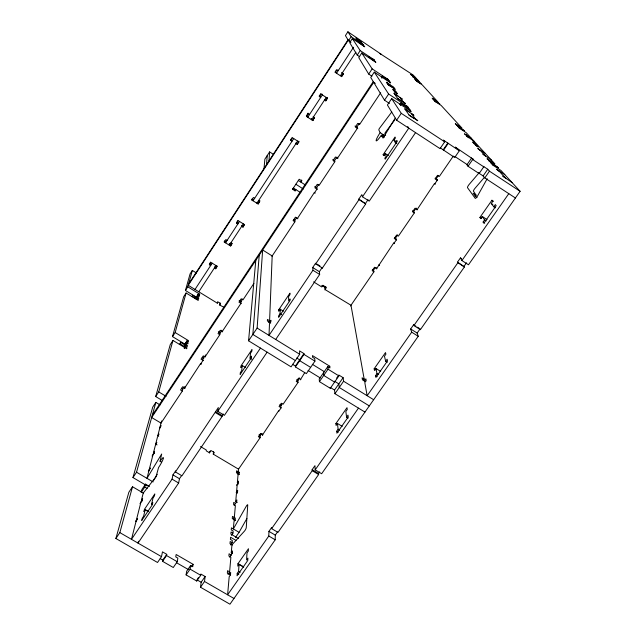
<?xml version="1.0" encoding="UTF-8"?>
<svg xmlns="http://www.w3.org/2000/svg" width="636" height="636" viewBox="0 0 636 636"><rect width="100%" height="100%" fill="white"/><g stroke="black" fill="none" stroke-linecap="round" stroke-linejoin="round"><path stroke-width="0.95" d="M280.142 309.168L278.743 311.25L278.767 309.764L289.968 293.124L289.984 294.548L288.577 296.638L288.625 301.011L290.048 298.888L290.072 300.359L278.64 317.316L278.663 315.782L280.086 313.675L280.142 309.168L283.402 311.187M143.601 493.234L132.519 486.755L128.854 492.248L115.887 538.501L157.529 562.486L161.512 556.659L162.466 551.857L166.751 554.338L162.8 560.125L162.562 561.326L173.278 567.503L177.245 561.723L177.865 558.114L175.743 556.882L176.156 554.505L193.09 564.307L192.74 566.716L190.617 565.484L186.666 571.223L186.094 574.896L196.747 581.034L200.73 575.286L200.889 574.054L205.134 576.51L201.159 582.242L200.507 587.243L229.954 604.2L275.205 539.797L275.285 535.122L277.503 531.966M319.677 471.896L318.557 473.494L318.62 474.543L278.004 532.388L271.628 528.635L271.651 527.483L268.925 531.378L268.797 536.029L227.609 594.795L229.191 576.653L230.494 574.785L230.693 572.392L229.135 574.626M268.567 322.309L269.6 320.775L272.176 255.942L262.652 249.98L257.127 328.073L248.573 340.809L291.081 366.845L299.683 354.244L299.564 350.881L303.944 353.576L303.984 354.411L295.43 366.932L306.361 373.626L314.931 361.145L314.748 358.601L312.578 357.265L312.467 355.588L329.75 366.225L329.925 367.942L327.763 366.606L319.232 378.984L319.431 381.64L330.299 388.294L338.893 375.892L338.789 375.009L343.114 377.673L343.583 381.234L334.934 393.7L364.961 412.088M262.342 433.744L262.27 435.302L278.576 410.792L278.568 411.548L280.802 408.288L280.826 405.315L281.931 403.701M213.593 451.719L213.259 454.144L238.532 469.169L260.1 437.735L260.211 435.382L259.067 434.69M268.964 160.924L269.608 151.909L273.655 154.492M239.08 564.251L237.769 566.135L237.944 563.766L248.469 548.709L248.326 551.03L247.007 552.923L246.569 560.006L247.913 558.098L247.77 560.491L237.045 575.803L237.228 573.362L238.556 571.454L239.08 564.251L243.747 566.97M259.226 255.163L252.842 334.449L295.382 360.548M266.5 164.7L267.239 155.542M251.705 359.237L250.067 358.235L250.473 353.242L251.856 351.191L251.983 349.562L241.02 365.851L240.845 367.544L242.221 365.509L245.456 367.473M227.934 574.26L229.604 571.875L230.876 557.208L228.873 556.039L229.079 553.789L231.472 555.188M232.259 553.296L231.266 552.716L231.957 544.829L244.431 531.147A2.401 0.509 -60.5 0 0 246.259 527.634L247.738 504.992A2.298 0.469 -60.2 0 0 246.108 506.526L233.333 528.953L233.969 521.655L235.161 519.93L235.336 517.935L233.746 520.224M230.55 544.949L232.14 542.659L232.331 540.513L230.383 539.376L230.574 537.245L236.004 540.417M231.409 535.361L232.975 533.103L233.158 531.02L231.234 529.899L231.425 527.832L239.064 532.316L246.903 518.515M233.317 518.968L234.334 517.497L235.376 505.525L233.539 504.443L233.722 502.392L235.344 503.354M237.228 502.488L235.718 501.589L236.401 493.727L237.538 492.073L237.689 490.261L236.179 492.455M238.238 483.225L237.355 482.7L237.991 475.354L239.096 473.748L239.239 472.055L237.594 474.456M237.204 473.423L238.301 471.825L238.603 468.342M248.573 340.809L255.799 260.339M264.035 168.476L264.87 159.167L269.608 151.909M253.47 200.062L251.88 199.052L251.761 199.974L258.144 204.005L259.87 200.594M242.221 365.509L241.712 370.637L240.321 372.696L240.146 374.445L251.323 357.853L251.459 356.168L250.067 358.235M256.968 202.272L256.872 203.202L297.6 141.081M253.184 199.553L253.041 200.785L293.745 138.6M200.507 587.243L204.514 581.471L205.134 576.51M478.185 146.9C473.399 144.459 469.225 137.177 478.185 146.9L475.402 145.072M135.555 521.425L137.607 518.372L135.754 522.506L131.477 539.328L172.062 479.147L172.952 474.885L175.639 470.894L175.425 471.944L181.96 475.8L222.004 416.556L223.236 413.964M196.747 581.034L196.914 579.793L201.159 582.242M267.12 352.169L224.405 415.332L217.782 411.349L218.323 407.565L175.425 471.944M243.119 226.13L241.847 225.335L241.696 226.337L242.976 227.139L244.192 224.492M209.912 451.29L209.681 452.896L206.207 450.837L206.334 450.026L200.491 446.552M186.094 574.896L190.077 569.133L190.617 565.484M203.448 360.652L201.04 359.189L203.25 355.866L205.015 356.939L219.802 334.703L220.112 332.787L218.355 331.714M236.767 222.147L238.039 222.942L237.872 223.944L236.6 223.141L237.84 220.501M220.12 303.03L219.754 305.129L223.896 307.212M226.034 241.958L224.452 240.965L224.246 242.03L230.606 245.989L231.862 243.294M229.588 243.779L229.334 245.202L243.318 223.872M349.768 41.245L348.234 40.227L188.232 285.286L217.305 303.165L217.536 301.909M205.015 356.939L205.396 354.928M162.562 561.326L166.529 555.53L166.751 554.338M225.788 241.41L225.518 242.817L239.494 221.471M138.465 541.22L138.012 543.096L178.637 483.01L179.471 478.725L181.626 475.537M201.485 364.11L200.602 363.577L200.467 364.261L202.677 360.938L203.194 358.235L204.291 356.589M214.396 267.979L215.66 268.766L216.963 266.007M184.782 386.569L184.353 388.485L200.602 363.577M161.536 462.173L160.049 461.299L161.695 453.993L146.98 478.336L148.697 471.586L150.342 467.969L148.26 471.093M375.32 83.403L373.714 82.346L151.662 417.526L161.027 423.091L182.333 391.045L182.818 388.882L181.657 388.183M196.484 272.995L192.334 270.443L187.803 286.828L199.68 294.126L199.489 294.953L198.209 294.174L195.832 297.807M184.4 348.433L185.752 345.698L187.215 346.58L187.469 345.499L186.014 344.617L186.404 343.011L187.851 343.893L188.105 342.82L186.658 341.945L186.912 340.888L188.359 341.763L188.606 340.705L175.162 332.541L186.094 292.997L198.186 300.423L198.392 299.572L197.096 298.777L197.303 297.934L198.591 298.721L198.79 297.879L197.51 297.091L197.812 295.835L199.092 296.622L199.291 295.788L198.011 295.001L198.209 294.174M185.052 345.054L180.704 342.414L180.29 344.02L184.663 346.668L186.404 343.011M196.611 297.656L192.772 295.303L192.454 296.551L196.309 298.92L197.812 295.835M145.207 509.619L143.585 516.281L142.273 518.229L141.725 520.494L152.29 504.809L152.799 502.607L151.479 504.563L153.014 498.02L154.325 496.088L154.818 493.941L144.452 509.357L143.911 511.551L145.207 509.619L148.395 511.479M136.04 521.393L141.128 501.359M142.408 500.922L141.391 500.325L143.251 493.027L156.027 476.738L158.555 467.603A7.918 1.041 -59.4 0 0 163.373 458.381A7.918 1.041 -59.4 0 0 160.049 461.299M141.136 492.479L144.769 487.057L145.517 484.115L149.46 486.429M148.935 470.656L153.196 453.897M154.349 453.579L153.411 453.031L155.264 445.764L156.806 442.402L155.685 444.087L157.06 444.898M155.685 444.087L157.434 437.202L158.952 433.927L157.847 435.581L158.746 436.113M157.847 435.581L159.572 428.799L161.059 425.595L159.429 428.044M159.771 428.012L161.576 420.921M141.327 491.731L141.9 489.513L145.517 484.115M115.887 538.501L119.838 532.61L132.519 486.755M147.067 485.825L132.964 477.572L136.541 472.214L155.844 402.405L160.018 404.894M162.204 400.449L155.685 396.554L158.738 391.927L172.976 340.443L186.698 348.759L186.952 347.669L185.489 346.779M132.964 477.572L152.72 407.127L155.844 402.405M155.685 396.554L170.257 344.593L172.976 340.443M185.092 344.259L172.491 336.611L183.685 296.694L186.094 292.997M196.516 297.266L185.434 290.461L190.069 273.917L192.334 270.443M487.208 178.7L477.572 195.936A2.512 0.588 -56.3 0 1 475.235 198.353L467.508 187.676A2.409 0.541 -56.3 0 1 469.106 184.496L479.178 172.69M395.155 118.129L383.063 138.107L381.362 135.19A8.3 1.2 -56.9 0 1 376.154 140.787A8.3 1.2 -56.9 0 1 380.145 132.67L378.778 129.847L379.247 128.631L391.784 111.96M153.332 480.935L157.259 474.281M271.628 528.635L312.212 470.696L312.157 469.646L314.955 465.655L315.194 469.853L321.641 473.725L418.226 336.285L411.691 332.183L410.665 328.987L413.623 324.773L413.877 325.56L420.38 329.647L464.328 267.072L457.435 262.215L460.456 257.898L461.903 260.553L468.486 264.775L520.113 191.301L500.977 170.488L492.836 165.137L492.041 164.263L494.077 165.599L490.475 162.53L498.521 167.825L489.315 161.25L488.543 160.399L490.539 161.711L487.025 158.722L494.943 163.929L466.252 132.741L459.391 128.218L458.834 127.598L460.543 128.726L457.729 126.373L464.518 130.857L456.902 125.467L456.362 124.871L458.047 125.984L455.281 123.678L461.982 128.098L441.146 105.441L435.215 101.522L434.801 101.068L436.28 102.046L433.975 100.154L439.858 104.042L433.362 99.478L432.957 99.033L434.42 100.003L432.154 98.143L437.966 101.991L422.145 84.787L416.922 81.329L416.604 80.979L417.908 81.837L415.968 80.271L421.151 83.706L415.499 79.754L415.181 79.405L416.469 80.255L414.561 78.721L419.688 82.116L413.177 75.032L379.907 53.504L380.932 54.052L347.9 31.8L345.428 35.592L348.52 40.712L350.953 42.318M188.566 284.085L348.003 39.853M185.434 290.461L187.803 286.828M348.52 40.712L351.128 36.729L347.9 31.8M351.128 36.729L363.291 44.782L362.178 44.186L363.864 45.577L358.617 42.103L364.73 46.794L352.344 38.589L349.697 42.644L357.233 55.109L359.674 56.715M210.635 262.088L209.578 263.702L210.842 264.489L210.588 265.625L209.316 264.838L210.914 262.406L217.258 266.341L215.66 268.766M290.771 139.602L292.051 140.429L292.083 141.152L290.795 140.325L290.771 139.602L292.019 137.694M306.425 116.436L308.023 113.232L306.425 116.436L312.864 120.602L314.438 117.39L312.864 120.602M319.24 96.084L320.655 97.499L319.24 96.084L320.934 93.508M343.424 74.022L341.93 72.679L343.424 74.022L341.715 76.63L335.244 72.393L336.349 69.952M224.246 242.03L225.852 239.573L227.124 240.368M236.6 223.141L238.222 220.668L244.59 224.667L242.976 227.139M251.761 199.974L253.39 197.478L254.67 198.289M290.795 140.325L292.465 137.774L298.888 141.907L297.219 144.452L295.931 143.625M319.367 96.656L321.061 94.072L327.516 98.27L325.815 100.862L324.527 100.019M335.244 72.393L336.961 69.777L338.249 70.628L338.058 70.143M194.998 289.444L212.178 263.193M336.539 73.235L336.293 72.584L336.539 73.235L353.56 47.247M191.977 296.519L192.772 295.303M198.79 291.781L215.986 265.554M326.22 97.435L311.576 119.775L311.449 118.908M340.419 75.779L355.874 52.216M297.219 144.452L298.419 141.812M325.815 100.862L327.365 97.698L327.516 98.27M343.217 73.53L341.508 76.129L341.715 76.63M196.103 297.91L198.011 295.001M230.606 245.989L232.212 243.54L230.94 242.745M258.144 204.005L259.782 201.517L258.502 200.714M196.309 298.92L197.51 297.091M196.341 299.397L197.303 297.934M198.734 295.581L199.68 294.126M172.491 336.611L175.162 332.541M357.233 55.109L360.199 50.594L352.344 38.589M360.199 50.594L374.016 59.72L374.262 60.062L372.776 59.084L374.755 60.746L368.785 56.811L375.884 62.32L361.781 53.003L358.752 57.614L368.705 74.078L371.901 76.185M179.352 344.466L180.704 342.414M184.233 344.958L186.912 340.888M184.504 345.213L186.658 341.945M184.663 346.668L186.014 344.617M184.122 348.162L185.752 345.698M217.305 303.165L218.1 301.965L220.62 303.515L219.627 305.01M295.923 189.631L295.096 190.887L292.544 189.266L299.166 179.241L301.718 180.863L300.892 182.119L301.663 180.012L301.718 180.863M368.705 74.078L372.155 68.863L361.781 53.003M381.354 77.536L382.22 76.225L389.63 81.48L389.963 81.949L388.23 80.804L390.647 82.903L374.286 72.114L370.748 77.457L384.518 100.202L389.455 103.445M152.29 415.252L373.268 81.607M381.815 78.228L382.689 76.9M182.278 389.701L183.915 387.245M219.595 333.566L221.797 330.251M242.57 299.015L240.933 301.48L240.647 303.841L221.932 331.984M294.953 220.223L296.607 217.735M318.7 184.504L316.553 187.731L316.76 189.401L314.407 192.939L314.359 192.517L315.249 193.082M334.21 161.162L336.945 157.044L337.295 158.515L357.265 128.496L356.78 127.216L358.942 123.956M253.899 283.425L242.976 299.858L241.195 298.761L238.945 302.156L241.362 303.65M271.938 256.308L294.881 221.789L294.834 220.39L293.649 219.643M314.359 192.517L297.227 218.76M332.795 159.453L334.584 160.606L334.83 161.727L319.057 185.442L317.261 184.289L314.907 187.835L317.356 189.393M357.798 128.599L355.333 127.001L357.742 123.376L359.547 124.553L380.678 92.784M384.518 100.202L388.628 94.025L374.286 72.114M153.411 453.031L154.556 451.322L154.119 453.055L152.084 456.099M399.734 104.606L400.783 103.048L409.695 109.432L410.172 110.1L408.105 108.74L411.142 111.451L391.657 98.644L387.411 104.996L396.633 120.228L440.033 148.641L444.691 141.82L443.356 140.095L459.327 150.78L454.684 157.537L440.223 147.838M400.394 105.576L401.443 104.01M141.391 500.325L142.631 498.481L142.114 500.548L139.976 503.72M396.633 120.228L401.26 113.327L391.657 98.644M269.259 322.698L270.92 320.226L270.864 321.744L269.473 323.811L269.012 335.387L312.944 270.252L312.713 267.518L315.623 263.201L315.687 263.868L322.365 268.066L365.724 203.91L358.855 199.06L361.836 194.632L362.48 196.794L369.246 201.127L415.562 132.622M388.334 155.502L385.034 153.356L383.548 155.558L383.142 154.667L395.012 137.034L395.465 137.861L393.97 140.079L395.322 142.623L396.816 143.593M395.322 142.623L396.84 140.381L397.301 141.232L385.185 159.215L384.772 158.292L386.275 156.059L385.034 153.356M315.687 263.868L359.006 199.609L358.855 199.06M217.782 411.349L260.45 348.083M362.48 196.794L408.757 128.17L407.7 126.516M275.69 339.489L319.662 274.458L319.375 271.699L322.285 267.382L322.365 268.066M365.557 203.353L368.045 199.672M209.252 452.888L210.882 450.487L214.34 452.546L213.259 454.144M324.622 288.156L325.704 286.566M324.821 289.865L326.443 287.464L322.929 285.262L321.776 286.971L313.612 281.859M295.43 366.932L295.406 366.066L303.944 353.576M443.205 149.786L447.823 143.028M443.531 150.239L448.165 143.458M259.607 436.264L261.293 433.808M297.417 381.115L299.635 377.895M373.07 270.801L375.296 267.549M397.699 234.875L395.473 238.126L396.188 240.106L393.811 243.572L393.636 243.071L376.448 268.885L376.051 267.454M413.305 212.114L416.095 208.052L416.954 209.84L434.46 183.558L435.342 184.13M438.371 175.568L436.137 178.811L437.139 180.425L434.706 183.971L434.46 183.558M296.789 379.652L297.942 380.36L298.006 382.475L283.044 404.289L281.311 403.24L279.077 406.499L281.382 407.891M304.724 372.68L300.287 379.899M350.484 305.972L373.944 271.771L373.515 270.141L372.354 269.41M412.533 210.786L413.702 211.542L414.338 212.893L398.39 236.139L396.633 235.018L394.256 238.484L396.594 239.979M453.325 156.051L439.325 176.474L437.552 175.321L435.119 178.867L437.473 180.401M237.355 482.7L238.476 481.078L238.325 482.835L236.648 485.276M459.327 150.78L455.32 147.107L473.717 159.596L471.507 158.149L466.896 164.843L468.032 166.274L479.115 173.533L483.765 166.815L483.352 166.338L487.764 169.232L489.466 171.187L520.113 191.301M235.718 501.589L236.87 499.912L236.711 501.788L234.135 505.525M191.404 566.748L193.09 564.307M328.685 367.767L329.75 366.225M319.431 381.64L328.017 369.198L327.763 366.606M468.032 166.274L472.675 159.541L471.507 158.149M197.414 579.078L198.408 577.639M336.635 378.11L337.708 376.56M334.934 393.7L334.536 390.051L343.114 377.673M515.414 197.995L484.783 177.937L483.122 175.934L487.764 169.232M484.783 177.937L489.466 171.187M235.431 537.539L239.064 532.316M231.266 552.716L232.53 550.911L232.339 553.137L229.532 557.168M363.132 380.614L364.182 379.112L350.985 305.248L325.354 289.746L325.091 287.464L321.768 285.381M364.213 381.234L365.891 378.825L366.209 380.559L364.802 382.57L367.147 395.727L411.691 332.183M342.216 426.366L337.478 423.481L336.086 425.476L335.895 423.584L347.01 407.668L347.248 409.512L345.849 411.508L346.572 417.129L348.17 418.106M380.686 371.432L375.924 368.483L374.509 370.518L374.159 368.816L385.511 352.567L385.901 354.212L384.478 356.255L385.662 361.272L387.268 362.274M487.033 219.571L482.207 216.439L480.705 218.593L479.918 217.448L491.93 200.253L493.536 201.302M495.42 207.845L493.79 206.78L491.254 203.488L492.773 201.326L491.93 200.253M346.572 417.129L347.987 415.109L348.234 417.001L336.897 433.195L336.69 431.24L338.098 429.228L337.478 423.481M385.662 361.272L387.109 359.205L387.515 360.898L375.932 377.442L375.574 375.693L377.013 373.634L375.924 368.483M493.79 206.78L495.325 204.593L496.191 205.698L483.917 223.228L483.098 222.059L484.624 219.881L482.207 216.439M413.877 325.56L457.785 262.883M315.194 469.853L358.466 408.113M461.903 260.553L508.792 193.662M418.226 336.285L417.152 333.057L420.11 328.852L420.38 329.647M464.328 267.072L463.962 266.397L466.482 262.803M394.869 119.799L385.265 132.558L384.804 133.775L385.662 135.468M484.457 177.293L474.981 188.328A2.409 0.549 -56.3 0 0 473.391 191.054L476.102 195.188A8.189 1.916 -56.3 0 0 475.219 196.516M393 89.604L394.59 91.862L397.428 93.731L395.799 91.449L393.048 89.597L395.799 91.449M166.529 555.53L177.245 561.723M190.077 569.133L200.73 575.286M176.458 562.685L188.304 569.53M119.838 532.61L161.512 556.659M204.514 581.471L233.976 598.468M160.232 558.639L162.8 560.125M230.63 574.968L227.338 573.06L227.553 570.683L229.604 571.875M144.452 509.357L148.419 511.67M237.944 563.766L243.365 566.922M238.556 571.454L240.13 572.368M237.228 573.362L238.802 574.276M232.14 542.659L230.184 541.522L229.994 543.685L232.347 545.06M136.541 472.214L153.141 481.945M232.975 533.103L231.051 531.974L230.86 534.073L238.58 538.589M144.769 487.057L147.147 488.448M172.952 474.885L179.471 478.725M268.925 531.378L275.285 535.122M172.062 479.147L178.637 483.01M268.797 536.029L275.205 539.797M234.334 517.497L232.458 516.4L232.259 518.547L235.606 520.51M238.301 471.825L236.576 470.799L236.409 472.627L239.486 474.456M215.429 412.605L222.004 416.556M312.212 470.696L318.62 474.543M158.738 391.927L166.076 396.315M185.156 388.143L182.755 386.704L180.576 389.987L182.333 391.045M262.875 434.865L260.577 433.482L258.375 436.701L260.1 437.735M215.564 411.659L222.131 415.602M312.157 469.646L318.557 473.494M202.24 357.655L203.83 358.625M279.872 404.735L281.398 405.665M335.895 423.584L337.462 424.538M338.098 429.228L339.696 430.198M336.69 431.24L338.288 432.21M222.672 331.746L220.263 330.267L218.029 333.622L219.802 334.703M300.836 379.541L298.523 378.126L296.273 381.417L298.006 382.475M369.301 405.911L339.25 387.475L338.821 383.866L334.488 381.21L334.592 382.101L323.724 375.431L323.493 372.799M308.094 370.478L320.425 378.038M292.488 364.277L295.406 366.066M334.536 390.051L330.203 387.396L330.299 388.294M303.984 354.411L314.931 361.145M328.017 369.198L338.893 375.892M257.127 328.073L299.683 354.244M343.583 381.234L373.65 399.718M312.332 364.309L324.67 371.885M296.758 358.036L299.667 359.825L299.699 360.684L310.638 367.393M375.574 375.693L377.18 376.687M239.16 300.391L241.569 301.869M269.6 320.775L267.454 319.447L267.382 320.957L270.69 323.001M364.182 379.112L362.091 377.824L362.393 379.541L365.748 381.608M214.634 266.842L215.898 267.621M278.767 309.764L280.389 310.773M374.159 368.816L375.733 369.794M280.086 313.675L281.732 314.693M377.013 373.634L378.611 374.628M229.206 243.93L230.789 244.924M312.713 267.518L319.375 271.699M410.665 328.987L417.152 333.057M312.944 270.252L319.662 274.458M317.213 264.194L319.908 265.888M413.623 324.773L415.936 326.228M417.486 327.206L419.029 328.176M294.881 221.789L293.093 220.66L295.422 217.162L297.863 218.705M373.944 271.771L372.195 270.666L374.548 267.239L376.878 268.71M378.651 264.91L379.525 265.466M293.371 188.018L300.804 192.748M314.764 186.587L317.197 188.145M394.495 237.506L396.053 238.5M298.34 180.497L304.962 184.718M393.636 243.071L394.511 243.636M295.851 184.257L303.285 188.987M460.456 257.898L461.545 258.598M457.435 262.215L463.962 266.397M359.006 199.609L365.724 203.91M334.83 161.727L333.033 160.566L335.411 156.989L337.859 158.571M414.338 212.893L412.573 211.764L414.974 208.258L417.319 209.769M295.891 142.893L297.171 143.72M383.142 154.667L384.788 155.733M479.918 217.448L481.516 218.49M483.098 222.059L484.727 223.109M308.11 113.868L309.398 114.703L309.311 114.067M314.55 118.034L313.158 116.563M306.345 115.8L307.951 116.833M311.163 118.908L312.761 119.95M324.384 99.439L325.672 100.273M354.983 126.047L357.432 127.637M435.159 178.175L437.504 179.702M484.624 219.881L486.254 220.938M393.97 140.079L395.624 141.16M491.254 203.488L492.868 204.538M380.145 132.67L383.206 134.665L384.454 137.201L381.362 135.19M476.102 195.188L473.12 193.249L475.49 196.492L477 197.478M401.26 113.327L444.691 141.82M335.069 71.9L336.675 72.957M454.732 156.424L467.54 164.811M483.122 175.934L478.709 173.04L479.115 173.533M394.59 91.862L397.428 93.731M394.145 93.46L402.31 99.144L400.37 97.865M485.308 153.451L477.747 148.474L480.387 150.549M403.065 101.657L405.498 103.581L397.524 98.342M484.791 155.391L482.851 154.111L491.421 160.097M388.628 94.025L407.581 106.482L408.042 107.134L406.007 105.799L408.98 108.438L400.783 103.048M404.941 109.058L413.933 115.347L411.81 113.947M504.833 174.685L496.557 169.248L499.467 171.529M415.077 118.542L417.796 120.729L409.028 114.965M504.92 177.531L502.79 176.132L512.218 182.715M472.675 159.541L483.765 166.815M372.155 68.863L388.135 79.397L388.461 79.858L386.752 78.721L389.129 80.78L382.22 76.225M386.537 82.457L394.105 87.712L392.301 86.528M471.499 138.441L464.447 133.799L466.816 135.619M393.088 87.633L395.274 89.35L387.968 84.532M468.08 137.01L466.299 135.842L474.106 141.279M472.683 142.074L475.426 143.879M415.658 77.727L410.673 74.428L412.239 75.605M359.841 40.903L361.105 41.738L355.794 38.025L357.368 40.307L359.857 41.889M360.97 42.485L362.433 43.59L357.281 40.179M414.092 77.64L412.828 76.805L418.234 80.526M411.921 75.255L414.426 78.005M466.212 134.959L468.748 137.75M479.639 149.722L485.578 156.257M498.632 170.607L505.811 178.509M359.666 40.656L361.153 42.739M391.943 86.019L393.453 88.15M399.957 97.284L403.502 102.277M411.309 113.24L415.61 119.29M390.138 84.834L386.362 82.211L388.143 84.787L391.625 86.941M398.017 96.012L393.954 93.182L397.731 98.644L401.515 100.965M409.187 111.849L404.703 108.716L409.282 115.331L413.678 118.216L413.416 117.851M359.173 123.615L359.547 124.553M322.174 94.16L322.349 94.907L307.713 117.27L307.609 116.412M298.841 141.184L298.888 141.907M295.096 190.887L295.056 189.997L292.52 188.383L292.544 189.266M381.942 136.637A8.3 1.224 -56.9 0 1 383.206 134.665M237.347 493.043A1.59 0.604 35.4 0 1 236.552 491.914L237.204 484.465A1.574 0.588 35.3 0 1 238.095 484.346"/></g></svg>
